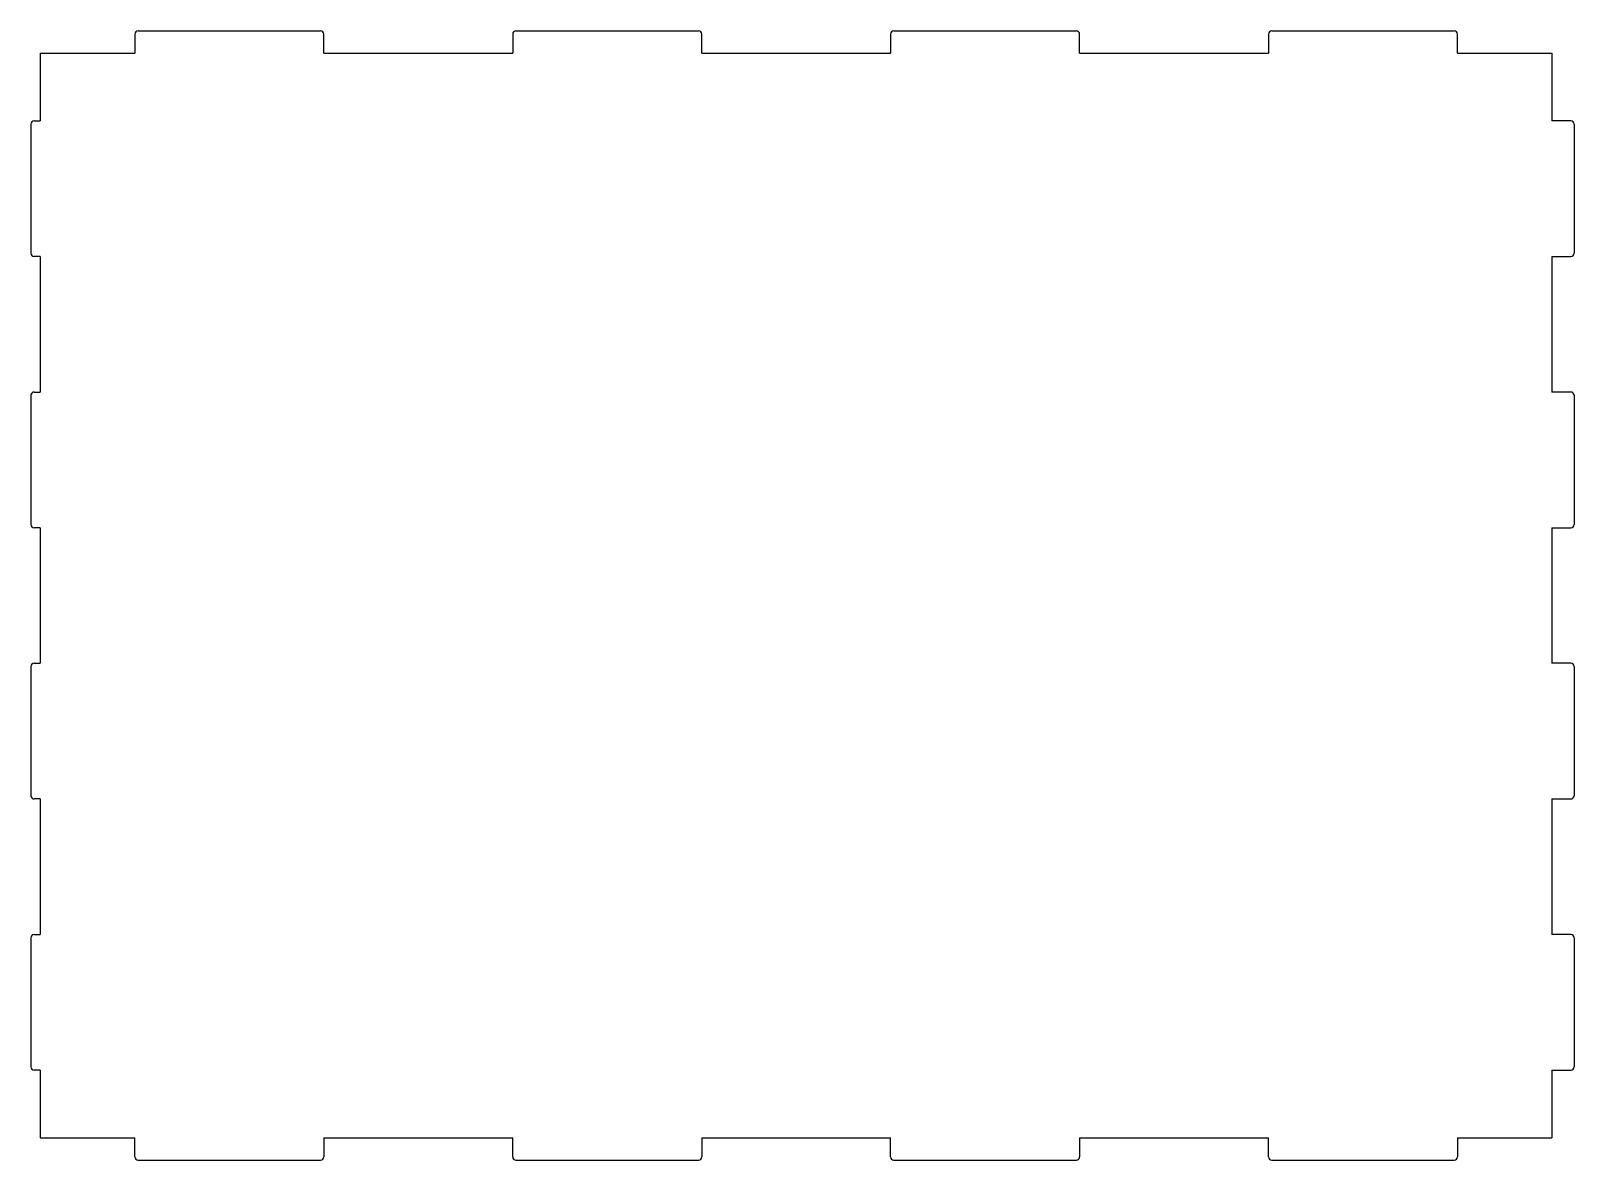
# Model space of a CAD drawing. Header units: millimetres. Extents: x 0 to 948, y 0 to 693.
import ezdxf

# ---------------------------------------------------------------- set-up
doc = ezdxf.new("R2010")
doc.units = ezdxf.units.MM
doc.layers.add('SheetCutProfiles', color=7, linetype='CONTINUOUS')

msp = doc.modelspace()

# ---------------------------------------------------------------- linework, layer by layer
at = {"layer": 'SheetCutProfiles'}
for p, q in [((65.825, 693.4), (177.875, 693.4)), ((297.925, 693.4), (409.975, 693.4)), ((530.025, 693.4), (642.075, 693.4)), ((762.125, 693.4), (874.175, 693.4)), ((63.825, 691.4), (63.825, 679.8)), ((179.875, 679.8), (179.875, 691.4)), ((295.925, 691.4), (295.925, 679.8)), ((411.975, 679.8), (411.975, 691.4)), ((528.025, 691.4), (528.025, 679.8)), ((644.075, 679.8), (644.075, 691.4)), ((760.125, 691.4), (760.125, 679.8)), ((876.175, 679.8), (876.175, 691.4)), ((5.8, 679.8), (63.825, 679.8)), ((5.8, 679.8), (5.8, 638.1625)), ((179.875, 679.8), (295.925, 679.8)), ((411.975, 679.8), (528.025, 679.8)), ((644.075, 679.8), (760.125, 679.8)), ((876.175, 679.8), (934.2, 679.8)), ((934.2, 679.8), (934.2, 638.1625)), ((0, 636.1625), (0, 556.8875)), ((2, 638.1625), (5.8, 638.1625)), ((945.8, 638.1625), (934.2, 638.1625)), ((947.8, 636.1625), (947.8, 556.8875)), ((5.8, 554.8875), (2, 554.8875)), ((5.8, 554.8875), (5.8, 471.6125)), ((934.2, 554.8875), (934.2, 471.6125)), ((934.2, 554.8875), (945.8, 554.8875)), ((0, 469.6125), (0, 390.3375)), ((2, 471.6125), (5.8, 471.6125)), ((945.8, 471.6125), (934.2, 471.6125)), ((947.8, 469.6125), (947.8, 390.3375)), ((5.8, 388.3375), (2, 388.3375)), ((5.8, 388.3375), (5.8, 305.0625)), ((934.2, 388.3375), (934.2, 305.0625)), ((934.2, 388.3375), (945.8, 388.3375)), ((2, 305.0625), (5.8, 305.0625)), ((945.8, 305.0625), (934.2, 305.0625)), ((0, 303.0625), (0, 223.7875)), ((947.8, 303.0625), (947.8, 223.7875)), ((5.8, 221.7875), (2, 221.7875)), ((5.8, 221.7875), (5.8, 138.5125)), ((934.2, 221.7875), (934.2, 138.5125)), ((934.2, 221.7875), (945.8, 221.7875)), ((0, 136.5125), (0, 57.2375)), ((2, 138.5125), (5.8, 138.5125)), ((945.8, 138.5125), (934.2, 138.5125)), ((947.8, 136.5125), (947.8, 57.2375)), ((5.8, 55.2375), (2, 55.2375)), ((5.8, 55.2375), (5.8, 13.6)), ((934.2, 55.2375), (934.2, 13.6)), ((934.2, 55.2375), (945.8, 55.2375)), ((5.8, 13.6), (63.825, 13.6)), ((63.825, 2), (63.825, 13.6)), ((179.875, 13.6), (179.875, 2)), ((179.875, 13.6), (295.925, 13.6)), ((295.925, 2), (295.925, 13.6)), ((411.975, 13.6), (411.975, 2)), ((411.975, 13.6), (528.025, 13.6)), ((528.025, 2), (528.025, 13.6)), ((644.075, 13.6), (644.075, 2)), ((644.075, 13.6), (760.125, 13.6)), ((760.125, 2), (760.125, 13.6)), ((876.175, 13.6), (876.175, 2)), ((876.175, 13.6), (934.2, 13.6)), ((65.825, 0), (177.875, 0)), ((297.925, 0), (409.975, 0)), ((530.025, 0), (642.075, 0)), ((762.125, 0), (874.175, 0))]:
    msp.add_line(p, q, dxfattribs=at)
for centre, start, end in [((65.825, 691.4), 90, 180), ((177.875, 691.4), 0, 90), ((297.925, 691.4), 90, 180), ((409.975, 691.4), 0, 90), ((530.025, 691.4), 90, 180), ((642.075, 691.4), 0, 90), ((762.125, 691.4), 90, 180), ((874.175, 691.4), 0, 90), ((2, 636.1625), 90, 180), ((945.8, 636.1625), 0, 90), ((2, 556.8875), 180, -90), ((945.8, 556.8875), -90, 0), ((2, 469.6125), 90, 180), ((945.8, 469.6125), 0, 90), ((2, 390.3375), 180, -90), ((945.8, 390.3375), -90, 0), ((2, 303.0625), 90, 180), ((945.8, 303.0625), 0, 90), ((2, 223.7875), 180, -90), ((945.8, 223.7875), -90, 0), ((2, 136.5125), 90, 180), ((945.8, 136.5125), 0, 90), ((2, 57.2375), 180, -90), ((945.8, 57.2375), -90, 0), ((65.825, 2), 180, -90), ((177.875, 2), -90, 0), ((297.925, 2), 180, -90), ((409.975, 2), -90, 0), ((530.025, 2), 180, -90), ((642.075, 2), -90, 0), ((762.125, 2), 180, -90), ((874.175, 2), -90, 0)]:
    msp.add_arc(centre, 2, start, end, dxfattribs=at)

doc.saveas('drawing.dxf')
